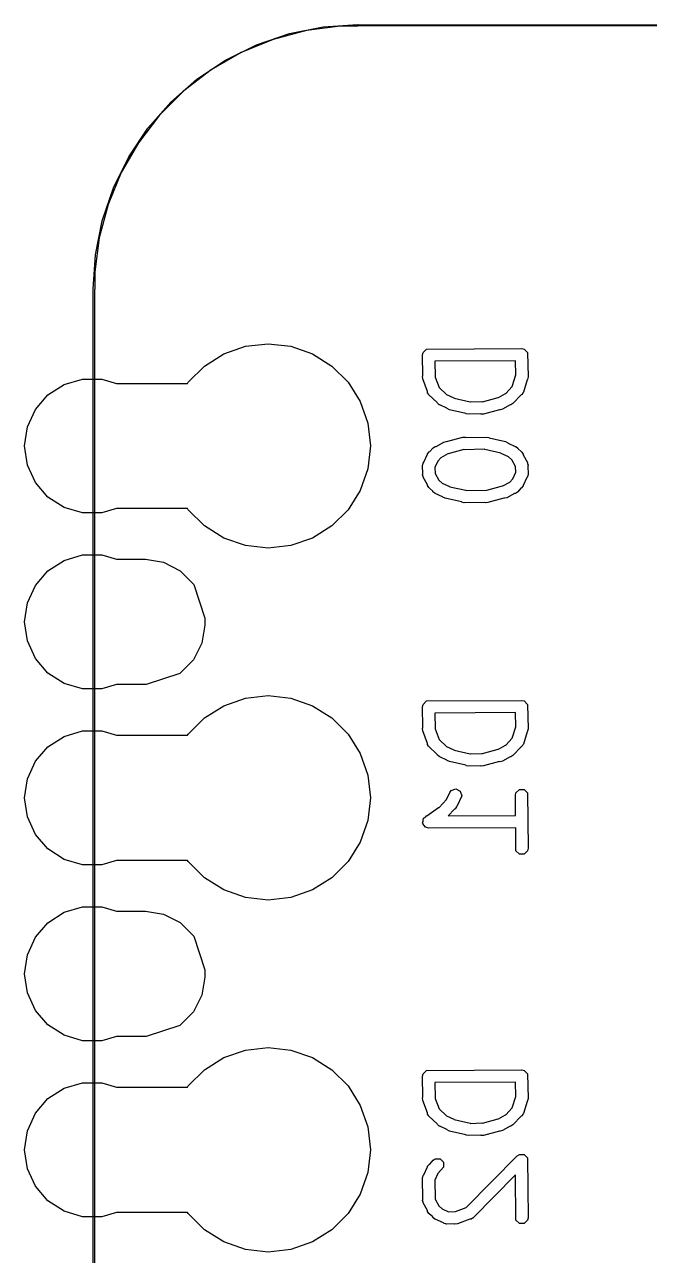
# Model space of a CAD drawing. Extents: x 139.1 to 157.9, y -115.6 to -94.4.
# Drawn here: x 139.11 to 143.62, y -103.31 to -94.43 of the extents above; entities that cross this region are included whole.
import ezdxf

# ---------------------------------------------------------------- set-up
doc = ezdxf.new("R2010")
doc.units = 0
doc.layers.add('BLACK', color=7, linetype='CONTINUOUS')

msp = doc.modelspace()

# ---------------------------------------------------------------- linework, layer by layer
at = {"layer": 'BLACK', "linetype": 'CONTINUOUS'}
for p, q in [((141.266795, -94.44744), (141.5161, -94.4311)), ((141.5161, -94.4311), (141.517272, -94.43148)), ((141.517272, -94.43148), (155.4861, -94.4311)), ((140.785175, -94.57649), (141.021756, -94.496182)), ((141.144633, -94.473609), (140.904055, -94.538072)), ((141.021756, -94.496182), (141.266795, -94.44744)), ((141.391567, -94.4411), (141.144633, -94.473609)), ((141.5161, -94.4411), (141.391567, -94.4411)), ((155.484927, -94.440719), (141.5161, -94.4411)), ((140.5611, -94.686991), (140.785175, -94.57649)), ((140.904055, -94.538072), (140.673948, -94.633385)), ((140.353366, -94.825795), (140.5611, -94.686991)), ((140.673948, -94.633385), (140.458251, -94.757918)), ((140.458251, -94.757918), (140.260655, -94.909539)), ((140.165526, -94.990526), (140.353366, -94.825795)), ((140.260655, -94.909539), (140.084539, -95.085655)), ((140.000795, -95.178366), (140.165526, -94.990526)), ((140.084539, -95.085655), (139.932918, -95.283251)), ((139.861991, -95.3861), (140.000795, -95.178366)), ((139.932918, -95.283251), (139.808385, -95.498948)), ((139.75149, -95.610175), (139.861991, -95.3861)), ((139.808385, -95.498948), (139.713072, -95.729055)), ((139.671182, -95.846756), (139.75149, -95.610175)), ((139.713072, -95.729055), (139.648609, -95.969633)), ((139.62244, -96.091795), (139.671182, -95.846756)), ((139.648609, -95.969633), (139.6161, -96.216567)), ((139.6061, -96.3411), (139.62244, -96.091795)), ((139.6161, -96.216567), (139.6161, -96.3411)), ((139.60648, -113.664927), (139.6061, -96.3411)), ((139.6161, -96.3411), (139.615719, -96.342272)), ((139.615719, -96.342272), (139.6161, -113.6661)), ((140.704157, -96.752906), (140.8684, -96.7344)), ((140.8684, -96.7344), (141.032643, -96.752906)), ((140.408202, -96.89543), (140.54815, -96.807495)), ((140.54815, -96.807495), (140.704157, -96.752906)), ((141.032643, -96.752906), (141.18865, -96.807495)), ((141.18865, -96.807495), (141.328598, -96.89543)), ((141.983001, -96.814914), (141.986481, -96.797418)), ((141.985961, -96.965638), (141.983001, -96.814914)), ((141.986481, -96.797418), (142.011225, -96.772674)), ((142.011225, -96.772674), (142.699281, -96.769194)), ((142.699281, -96.769194), (142.716777, -96.772674)), ((142.716777, -96.772674), (142.741521, -96.797418)), ((142.741521, -96.797418), (142.745001, -96.974571)), ((140.29133, -97.012302), (140.408202, -96.89543)), ((141.328598, -96.89543), (141.44547, -97.012302)), ((142.654396, -96.857469), (142.072198, -96.860414)), ((142.072198, -96.860414), (142.074441, -96.974571)), ((142.656396, -96.959254), (142.654396, -96.857469)), ((139.395636, -97.028509), (139.528936, -96.989368)), ((139.528936, -96.989368), (139.667864, -96.989368)), ((139.667864, -96.989368), (139.774569, -97.0207)), ((141.983116, -96.97133), (141.985961, -96.965638)), ((141.985347, -96.989029), (141.983116, -96.97133)), ((142.018412, -97.079299), (141.985347, -96.989029)), ((142.074441, -96.974571), (142.074367, -96.974938)), ((142.074367, -96.974938), (142.10206, -97.05054)), ((142.631236, -97.042072), (142.655907, -96.960113)), ((142.655907, -96.960113), (142.656396, -96.959254)), ((142.737405, -96.996182), (142.710724, -97.084823)), ((142.741521, -96.992067), (142.737405, -96.996182)), ((142.745001, -96.974571), (142.741521, -96.992067)), ((139.278762, -97.103619), (139.395636, -97.028509)), ((139.774569, -97.0207), (140.286053, -97.0207)), ((140.286053, -97.0207), (140.29133, -97.012302)), ((141.44547, -97.012302), (141.533405, -97.15225)), ((142.018412, -97.087862), (142.018412, -97.079299)), ((142.025353, -97.098249), (142.018412, -97.087862)), ((142.026112, -97.100321), (142.025353, -97.098249)), ((142.027051, -97.10079), (142.026112, -97.100321)), ((142.028323, -97.102694), (142.027051, -97.10079)), ((142.10206, -97.05054), (142.156579, -97.101651)), ((142.531535, -97.121658), (142.583041, -97.093335)), ((142.583041, -97.093335), (142.583228, -97.093283)), ((142.583228, -97.093283), (142.631236, -97.042072)), ((142.70189, -97.100321), (142.694398, -97.104066)), ((142.708063, -97.08949), (142.70189, -97.100321)), ((142.70959, -97.087862), (142.708063, -97.08949)), ((142.710724, -97.084823), (142.70959, -97.086812)), ((142.70959, -97.086812), (142.70959, -97.087862)), ((139.187784, -97.208613), (139.278762, -97.103619)), ((141.533405, -97.15225), (141.587994, -97.308257)), ((142.088185, -97.158813), (142.028323, -97.102694)), ((142.089976, -97.164184), (142.088185, -97.158813)), ((142.104069, -97.175121), (142.089976, -97.164184)), ((142.106989, -97.17644), (142.104069, -97.175121)), ((142.107018, -97.176468), (142.106989, -97.17644)), ((142.107049, -97.176468), (142.107018, -97.176468)), ((142.15954, -97.200194), (142.107049, -97.176468)), ((142.156579, -97.101651), (142.208825, -97.125266)), ((142.208825, -97.125266), (142.212084, -97.127795)), ((142.212084, -97.127795), (142.327193, -97.153736)), ((142.327193, -97.153736), (142.329651, -97.154897)), ((142.329651, -97.154897), (142.411898, -97.152371)), ((142.411898, -97.152371), (142.415066, -97.153001)), ((142.415066, -97.153001), (142.528535, -97.121804)), ((142.528535, -97.121804), (142.531535, -97.121658)), ((142.615687, -97.176468), (142.56007, -97.207052)), ((142.620984, -97.176468), (142.615687, -97.176468)), ((142.635816, -97.166557), (142.620984, -97.176468)), ((142.694398, -97.104066), (142.635816, -97.166557)), ((139.130071, -97.334986), (139.187784, -97.208613)), ((142.16116, -97.202894), (142.15954, -97.200194)), ((142.177289, -97.210514), (142.16116, -97.202894)), ((142.29541, -97.237133), (142.177289, -97.210514)), ((142.298608, -97.240331), (142.29541, -97.237133)), ((142.316104, -97.243811), (142.298608, -97.240331)), ((142.40162, -97.241184), (142.316104, -97.243811)), ((142.405169, -97.243313), (142.40162, -97.241184)), ((142.422987, -97.242446), (142.405169, -97.243313)), ((142.53912, -97.210515), (142.422987, -97.242446)), ((142.542865, -97.211764), (142.53912, -97.210515)), ((142.56007, -97.207052), (142.542865, -97.211764)), ((139.1103, -97.4725), (139.130071, -97.334986)), ((141.587994, -97.308257), (141.6065, -97.4725)), ((142.080384, -97.475165), (142.136001, -97.444581)), ((142.136001, -97.444581), (142.153206, -97.439869)), ((142.153206, -97.439869), (142.15695, -97.441117)), ((142.15695, -97.441117), (142.273083, -97.409187)), ((142.273083, -97.409187), (142.290901, -97.40832)), ((142.290901, -97.40832), (142.294945, -97.410746)), ((142.294945, -97.410746), (142.44383, -97.407822)), ((142.44383, -97.407822), (142.461326, -97.411302)), ((142.461326, -97.411302), (142.464523, -97.414499)), ((142.464523, -97.414499), (142.582644, -97.441119)), ((142.582644, -97.441119), (142.598773, -97.448739)), ((142.598773, -97.448739), (142.600392, -97.451438)), ((142.600392, -97.451438), (142.652885, -97.475165)), ((139.130071, -97.610014), (139.1103, -97.4725)), ((141.6065, -97.4725), (141.587994, -97.636743)), ((141.992098, -97.590085), (142.018412, -97.53187)), ((142.018412, -97.53184), (142.018439, -97.531809)), ((142.018412, -97.53187), (142.018412, -97.53184)), ((142.018439, -97.531809), (142.019759, -97.52889)), ((142.019759, -97.52889), (142.030696, -97.514798)), ((142.030696, -97.514798), (142.03492, -97.513389)), ((142.03492, -97.513389), (142.057993, -97.487603)), ((142.057993, -97.487603), (142.058045, -97.487449)), ((142.058045, -97.487449), (142.058215, -97.487355)), ((142.058215, -97.487355), (142.060255, -97.485076)), ((142.060255, -97.485076), (142.075088, -97.475165)), ((142.075088, -97.475165), (142.080384, -97.475165)), ((142.164535, -97.529974), (142.114722, -97.557367)), ((142.167536, -97.529829), (142.164535, -97.529974)), ((142.281003, -97.498631), (142.167536, -97.529829)), ((142.284172, -97.499262), (142.281003, -97.498631)), ((142.429583, -97.496405), (142.284172, -97.499262)), ((142.432741, -97.497897), (142.429583, -97.496405)), ((142.547849, -97.523837), (142.432741, -97.497897)), ((142.551109, -97.526367), (142.547849, -97.523837)), ((142.603378, -97.549992), (142.551109, -97.526367)), ((142.652885, -97.475165), (142.652915, -97.475165)), ((142.652915, -97.475165), (142.652945, -97.475192)), ((142.652945, -97.475192), (142.655865, -97.476512)), ((142.655865, -97.476512), (142.669957, -97.487449)), ((142.669957, -97.487449), (142.671365, -97.491673)), ((142.671365, -97.491673), (142.697151, -97.514746)), ((142.697151, -97.514746), (142.697306, -97.514798)), ((142.697306, -97.514798), (142.697399, -97.514968)), ((142.697399, -97.514968), (142.699679, -97.517008)), ((142.699679, -97.517008), (142.70959, -97.531841)), ((142.70959, -97.531841), (142.70959, -97.537136)), ((142.70959, -97.537136), (142.740174, -97.592752)), ((139.187784, -97.736387), (139.130071, -97.610014)), ((141.983001, -97.613199), (141.983447, -97.610953)), ((141.985557, -97.672977), (141.983001, -97.613199)), ((141.983116, -97.609958), (141.984061, -97.607865)), ((141.983447, -97.610953), (141.983116, -97.609958)), ((141.984061, -97.607865), (141.986481, -97.595703)), ((141.986481, -97.595703), (141.992098, -97.590085)), ((142.093239, -97.581376), (142.072327, -97.627643)), ((142.072327, -97.627643), (142.074168, -97.670694)), ((142.114722, -97.557367), (142.093239, -97.581376)), ((142.627386, -97.571474), (142.603378, -97.549992)), ((142.653833, -97.619567), (142.627386, -97.571474)), ((142.655674, -97.662617), (142.653833, -97.619567)), ((142.740174, -97.592752), (142.740778, -97.59496)), ((142.740778, -97.59496), (142.741521, -97.595703)), ((142.741521, -97.595703), (142.74162, -97.598034)), ((142.74162, -97.598034), (142.744886, -97.609958)), ((142.744886, -97.609958), (142.742444, -97.617283)), ((142.742444, -97.617283), (142.745001, -97.677062)), ((141.587994, -97.636743), (141.533405, -97.79275)), ((141.983116, -97.680303), (141.985557, -97.672977)), ((141.986381, -97.692225), (141.983116, -97.680303)), ((141.986481, -97.694558), (141.986381, -97.692225)), ((141.987223, -97.6953), (141.986481, -97.694558)), ((141.987828, -97.697508), (141.987223, -97.6953)), ((142.018412, -97.753125), (141.987828, -97.697508)), ((142.074168, -97.670694), (142.100614, -97.718786)), ((142.100614, -97.718786), (142.124623, -97.740268)), ((142.613279, -97.732894), (142.634761, -97.708885)), ((142.634761, -97.708885), (142.655674, -97.662617)), ((142.735903, -97.700175), (142.70959, -97.75839)), ((142.741521, -97.694558), (142.735903, -97.700175)), ((142.74394, -97.682395), (142.741521, -97.694558)), ((142.744886, -97.680303), (142.74394, -97.682395)), ((142.745001, -97.677062), (142.744554, -97.679307)), ((142.744554, -97.679307), (142.744886, -97.680303)), ((139.278762, -97.841381), (139.187784, -97.736387)), ((141.533405, -97.79275), (141.44547, -97.932698)), ((142.018412, -97.758422), (142.018412, -97.753125)), ((142.028323, -97.773254), (142.018412, -97.758422)), ((142.030602, -97.775293), (142.028323, -97.773254)), ((142.030696, -97.775464), (142.030602, -97.775293)), ((142.03085, -97.775515), (142.030696, -97.775464)), ((142.056636, -97.798587), (142.03085, -97.775515)), ((142.058045, -97.802813), (142.056636, -97.798587)), ((142.072138, -97.81375), (142.058045, -97.802813)), ((142.124623, -97.740268), (142.176894, -97.763895)), ((142.176894, -97.763895), (142.180153, -97.766424)), ((142.180153, -97.766424), (142.295261, -97.792364)), ((142.295261, -97.792364), (142.298417, -97.793855)), ((142.298417, -97.793855), (142.44383, -97.790999)), ((142.44383, -97.790999), (142.446999, -97.791629)), ((142.446999, -97.791629), (142.560466, -97.760433)), ((142.560466, -97.760433), (142.563466, -97.760287)), ((142.563466, -97.760287), (142.613279, -97.732894)), ((142.667747, -97.805186), (142.652915, -97.815097)), ((142.669786, -97.802906), (142.667747, -97.805186)), ((142.669957, -97.802813), (142.669786, -97.802906)), ((142.670008, -97.802658), (142.669957, -97.802813)), ((142.69308, -97.776872), (142.670008, -97.802658)), ((142.697306, -97.775464), (142.69308, -97.776872)), ((142.708243, -97.761371), (142.697306, -97.775464)), ((142.709562, -97.758451), (142.708243, -97.761371)), ((142.70959, -97.758421), (142.709562, -97.758451)), ((142.70959, -97.75839), (142.70959, -97.758421)), ((139.395636, -97.916491), (139.278762, -97.841381)), ((142.075057, -97.815069), (142.072138, -97.81375)), ((142.075088, -97.815097), (142.075057, -97.815069)), ((142.075118, -97.815097), (142.075088, -97.815097)), ((142.127609, -97.838823), (142.075118, -97.815097)), ((142.129229, -97.841523), (142.127609, -97.838823)), ((142.145358, -97.849143), (142.129229, -97.841523)), ((142.263478, -97.875761), (142.145358, -97.849143)), ((142.266676, -97.878959), (142.263478, -97.875761)), ((142.284172, -97.882439), (142.266676, -97.878959)), ((142.433056, -97.879514), (142.284172, -97.882439)), ((142.437101, -97.881941), (142.433056, -97.879514)), ((142.454919, -97.881074), (142.437101, -97.881941)), ((142.571051, -97.849144), (142.454919, -97.881074)), ((142.574796, -97.850393), (142.571051, -97.849144)), ((142.592001, -97.845681), (142.574796, -97.850393)), ((142.647618, -97.815097), (142.592001, -97.845681)), ((142.652915, -97.815097), (142.647618, -97.815097)), ((139.528936, -97.955632), (139.395636, -97.916491)), ((139.667864, -97.955632), (139.528936, -97.955632)), ((139.774569, -97.9243), (139.667864, -97.955632)), ((140.286053, -97.9243), (139.774569, -97.9243)), ((140.29133, -97.932698), (140.286053, -97.9243)), ((140.408202, -98.04957), (140.29133, -97.932698)), ((141.44547, -97.932698), (141.328598, -98.04957)), ((140.54815, -98.137505), (140.408202, -98.04957)), ((141.328598, -98.04957), (141.18865, -98.137505)), ((140.704157, -98.192094), (140.54815, -98.137505)), ((141.18865, -98.137505), (141.032643, -98.192094)), ((140.8684, -98.2106), (140.704157, -98.192094)), ((141.032643, -98.192094), (140.8684, -98.2106)), ((139.278762, -98.373619), (139.395636, -98.298509)), ((139.395636, -98.298509), (139.528936, -98.259368)), ((139.528936, -98.259368), (139.667864, -98.259368)), ((139.667864, -98.259368), (139.774569, -98.2907)), ((139.774569, -98.2907), (139.983398, -98.2907)), ((139.983398, -98.2907), (140.113029, -98.311231)), ((140.113029, -98.311231), (140.233578, -98.372655)), ((139.187784, -98.478613), (139.278762, -98.373619)), ((140.233578, -98.372655), (140.33218, -98.471257)), ((139.130071, -98.604986), (139.187784, -98.478613)), ((140.33218, -98.471257), (140.4112, -98.714454)), ((139.1103, -98.7425), (139.130071, -98.604986)), ((139.130071, -98.880014), (139.1103, -98.7425)), ((140.4112, -98.766498), (140.390669, -98.896129)), ((140.4112, -98.714454), (140.4112, -98.766498)), ((139.187784, -99.006387), (139.130071, -98.880014)), ((140.390669, -98.896129), (140.329245, -99.016678)), ((139.278762, -99.111381), (139.187784, -99.006387)), ((140.329245, -99.016678), (140.230643, -99.11528)), ((139.395636, -99.186491), (139.278762, -99.111381)), ((140.230643, -99.11528), (139.987446, -99.1943)), ((139.528936, -99.225632), (139.395636, -99.186491)), ((139.667864, -99.225632), (139.528936, -99.225632)), ((139.774569, -99.1943), (139.667864, -99.225632)), ((139.987446, -99.1943), (139.774569, -99.1943)), ((140.54815, -99.347495), (140.704157, -99.292906)), ((140.704157, -99.292906), (140.8684, -99.2744)), ((140.8684, -99.2744), (141.032643, -99.292906)), ((141.032643, -99.292906), (141.18865, -99.347495)), ((141.986481, -99.337418), (142.011225, -99.312674)), ((142.011225, -99.312674), (142.699281, -99.309194)), ((142.699281, -99.309194), (142.716777, -99.312674)), ((142.716777, -99.312674), (142.741521, -99.337418)), ((140.408202, -99.43543), (140.54815, -99.347495)), ((141.18865, -99.347495), (141.328598, -99.43543)), ((141.983001, -99.354914), (141.986481, -99.337418)), ((141.985961, -99.505638), (141.983001, -99.354914)), ((142.654396, -99.397469), (142.072198, -99.400414)), ((142.072198, -99.400414), (142.074441, -99.514571)), ((142.656396, -99.499254), (142.654396, -99.397469)), ((142.741521, -99.337418), (142.745001, -99.514571)), ((140.29133, -99.552302), (140.408202, -99.43543)), ((141.328598, -99.43543), (141.44547, -99.552302)), ((142.655907, -99.500113), (142.656396, -99.499254)), ((139.278762, -99.643619), (139.395636, -99.568509)), ((139.395636, -99.568509), (139.528936, -99.529368)), ((139.528936, -99.529368), (139.667864, -99.529368)), ((139.667864, -99.529368), (139.774569, -99.5607)), ((139.774569, -99.5607), (140.286053, -99.5607)), ((140.286053, -99.5607), (140.29133, -99.552302)), ((141.44547, -99.552302), (141.533405, -99.69225)), ((141.983116, -99.51133), (141.985961, -99.505638)), ((141.985347, -99.529029), (141.983116, -99.51133)), ((142.018412, -99.619299), (141.985347, -99.529029)), ((142.074441, -99.514571), (142.074367, -99.514938)), ((142.074367, -99.514938), (142.10206, -99.59054)), ((142.583228, -99.633283), (142.631236, -99.582072)), ((142.631236, -99.582072), (142.655907, -99.500113)), ((142.737405, -99.536182), (142.710724, -99.624823)), ((142.741521, -99.532067), (142.737405, -99.536182)), ((142.745001, -99.514571), (142.741521, -99.532067)), ((139.187784, -99.748613), (139.278762, -99.643619)), ((142.018412, -99.627862), (142.018412, -99.619299)), ((142.025353, -99.638249), (142.018412, -99.627862)), ((142.026112, -99.640321), (142.025353, -99.638249)), ((142.027051, -99.64079), (142.026112, -99.640321)), ((142.028323, -99.642694), (142.027051, -99.64079)), ((142.088185, -99.698813), (142.028323, -99.642694)), ((142.10206, -99.59054), (142.156579, -99.641651)), ((142.156579, -99.641651), (142.208825, -99.665266)), ((142.208825, -99.665266), (142.212084, -99.667795)), ((142.212084, -99.667795), (142.327193, -99.693736)), ((142.415066, -99.693001), (142.528535, -99.661804)), ((142.528535, -99.661804), (142.531535, -99.661658)), ((142.531535, -99.661658), (142.583041, -99.633335)), ((142.583041, -99.633335), (142.583228, -99.633283)), ((142.694398, -99.644066), (142.635816, -99.706557)), ((142.70189, -99.640321), (142.694398, -99.644066)), ((142.708063, -99.62949), (142.70189, -99.640321)), ((142.70959, -99.627862), (142.708063, -99.62949)), ((142.710724, -99.624823), (142.70959, -99.626812)), ((142.70959, -99.626812), (142.70959, -99.627862)), ((139.130071, -99.874986), (139.187784, -99.748613)), ((141.533405, -99.69225), (141.587994, -99.848257)), ((142.089976, -99.704184), (142.088185, -99.698813)), ((142.104069, -99.715121), (142.089976, -99.704184)), ((142.106989, -99.71644), (142.104069, -99.715121)), ((142.107018, -99.716468), (142.106989, -99.71644)), ((142.107049, -99.716468), (142.107018, -99.716468)), ((142.15954, -99.740194), (142.107049, -99.716468)), ((142.16116, -99.742894), (142.15954, -99.740194)), ((142.177289, -99.750514), (142.16116, -99.742894)), ((142.29541, -99.777133), (142.177289, -99.750514)), ((142.327193, -99.693736), (142.329651, -99.694897)), ((142.329651, -99.694897), (142.411898, -99.692371)), ((142.411898, -99.692371), (142.415066, -99.693001)), ((142.53912, -99.750515), (142.422987, -99.782446)), ((142.542865, -99.751764), (142.53912, -99.750515)), ((142.56007, -99.747052), (142.542865, -99.751764)), ((142.615687, -99.716468), (142.56007, -99.747052)), ((142.620984, -99.716468), (142.615687, -99.716468)), ((142.635816, -99.706557), (142.620984, -99.716468)), ((141.587994, -99.848257), (141.6065, -100.0125)), ((142.298608, -99.780331), (142.29541, -99.777133)), ((142.316104, -99.783811), (142.298608, -99.780331)), ((142.40162, -99.781184), (142.316104, -99.783811)), ((142.405169, -99.783313), (142.40162, -99.781184)), ((142.422987, -99.782446), (142.405169, -99.783313)), ((139.1103, -100.0125), (139.130071, -99.874986)), ((139.130071, -100.150014), (139.1103, -100.0125)), ((141.6065, -100.0125), (141.587994, -100.176743)), ((142.103038, -100.081622), (142.155801, -100.02534)), ((142.155801, -100.02534), (142.179417, -99.973095)), ((142.179417, -99.973095), (142.190354, -99.959003)), ((142.190354, -99.959003), (142.223552, -99.947937)), ((142.223552, -99.947937), (142.254849, -99.963586)), ((142.265915, -99.996784), (142.230618, -100.074872)), ((142.254849, -99.963586), (142.265915, -99.996784)), ((142.653561, -99.993542), (142.657041, -99.976046)), ((142.654829, -100.139635), (142.653561, -99.993542)), ((142.657041, -99.976046), (142.681785, -99.951302)), ((142.681785, -99.951302), (142.716777, -99.951302)), ((142.716777, -99.951302), (142.741521, -99.976046)), ((142.741521, -99.976046), (142.745001, -100.376719)), ((142.014577, -100.142874), (142.099154, -100.083227)), ((142.099154, -100.083227), (142.103038, -100.081622)), ((142.212963, -100.093734), (142.167622, -100.142099)), ((142.218334, -100.091944), (142.212963, -100.093734)), ((142.229271, -100.077852), (142.218334, -100.091944)), ((142.230591, -100.074929), (142.229271, -100.077852)), ((142.230618, -100.074902), (142.230591, -100.074929)), ((142.230618, -100.074872), (142.230618, -100.074902)), ((139.187784, -100.276387), (139.130071, -100.150014)), ((141.587994, -100.176743), (141.533405, -100.33275)), ((141.98387, -100.194004), (141.986481, -100.180949)), ((141.986481, -100.19792), (141.98387, -100.194004)), ((141.986481, -100.167635), (141.989809, -100.164306)), ((141.986481, -100.180949), (141.986481, -100.167635)), ((141.986481, -100.202627), (141.986481, -100.19792)), ((141.995894, -100.21204), (141.986481, -100.202627)), ((141.989809, -100.164306), (141.990733, -100.15969)), ((141.990733, -100.15969), (142.003261, -100.150854)), ((142.003261, -100.150854), (142.011225, -100.142891)), ((142.011225, -100.142891), (142.014577, -100.142874)), ((142.167622, -100.142099), (142.654829, -100.139635)), ((139.278762, -100.381381), (139.187784, -100.276387)), ((142.00328, -100.223119), (141.995894, -100.21204)), ((142.007896, -100.224042), (142.00328, -100.223119)), ((142.011225, -100.227371), (142.007896, -100.224042)), ((142.028721, -100.230851), (142.011225, -100.227371)), ((142.655594, -100.22768), (142.028721, -100.230851)), ((142.657041, -100.394215), (142.655594, -100.22768)), ((139.395636, -100.456491), (139.278762, -100.381381)), ((141.533405, -100.33275), (141.44547, -100.472698)), ((142.745001, -100.376719), (142.741521, -100.394215)), ((139.528936, -100.495632), (139.395636, -100.456491)), ((139.774569, -100.4643), (139.667864, -100.495632)), ((140.286053, -100.4643), (139.774569, -100.4643)), ((140.29133, -100.472698), (140.286053, -100.4643)), ((140.408202, -100.58957), (140.29133, -100.472698)), ((141.44547, -100.472698), (141.328598, -100.58957)), ((142.681785, -100.418959), (142.657041, -100.394215)), ((142.716777, -100.418959), (142.681785, -100.418959)), ((142.741521, -100.394215), (142.716777, -100.418959)), ((139.667864, -100.495632), (139.528936, -100.495632)), ((140.54815, -100.677505), (140.408202, -100.58957)), ((141.328598, -100.58957), (141.18865, -100.677505)), ((140.704157, -100.732094), (140.54815, -100.677505)), ((140.8684, -100.7506), (140.704157, -100.732094)), ((141.032643, -100.732094), (140.8684, -100.7506)), ((141.18865, -100.677505), (141.032643, -100.732094)), ((139.395636, -100.838509), (139.528936, -100.799368)), ((139.528936, -100.799368), (139.667864, -100.799368)), ((139.667864, -100.799368), (139.774569, -100.8307)), ((139.774569, -100.8307), (139.983398, -100.8307)), ((139.983398, -100.8307), (140.113029, -100.851231)), ((139.187784, -101.018613), (139.278762, -100.913619)), ((139.278762, -100.913619), (139.395636, -100.838509)), ((140.113029, -100.851231), (140.233578, -100.912655)), ((140.233578, -100.912655), (140.33218, -101.011257)), ((139.130071, -101.144986), (139.187784, -101.018613)), ((140.33218, -101.011257), (140.4112, -101.254454)), ((139.1103, -101.2825), (139.130071, -101.144986)), ((140.4112, -101.254454), (140.4112, -101.306498)), ((139.130071, -101.420014), (139.1103, -101.2825)), ((140.4112, -101.306498), (140.390669, -101.436129)), ((139.187784, -101.546387), (139.130071, -101.420014)), ((140.390669, -101.436129), (140.329245, -101.556678)), ((139.278762, -101.651381), (139.187784, -101.546387)), ((140.329245, -101.556678), (140.230643, -101.65528)), ((139.395636, -101.726491), (139.278762, -101.651381)), ((140.230643, -101.65528), (139.987446, -101.7343)), ((139.528936, -101.765632), (139.395636, -101.726491)), ((139.667864, -101.765632), (139.528936, -101.765632)), ((139.774569, -101.7343), (139.667864, -101.765632)), ((139.987446, -101.7343), (139.774569, -101.7343)), ((140.408202, -101.97543), (140.54815, -101.887495)), ((140.54815, -101.887495), (140.704157, -101.832906)), ((140.704157, -101.832906), (140.8684, -101.8144)), ((140.8684, -101.8144), (141.032643, -101.832906)), ((141.032643, -101.832906), (141.18865, -101.887495)), ((141.18865, -101.887495), (141.328598, -101.97543)), ((140.29133, -102.092302), (140.408202, -101.97543)), ((141.328598, -101.97543), (141.44547, -102.092302)), ((141.986481, -102.004418), (142.011225, -101.979674)), ((142.011225, -101.979674), (142.699281, -101.976194)), ((142.699281, -101.976194), (142.716777, -101.979674)), ((142.716777, -101.979674), (142.741521, -102.004418)), ((139.395636, -102.108509), (139.528936, -102.069368)), ((139.528936, -102.069368), (139.667864, -102.069368)), ((139.667864, -102.069368), (139.774569, -102.1007)), ((141.983001, -102.021914), (141.986481, -102.004418)), ((141.985961, -102.172638), (141.983001, -102.021914)), ((142.654396, -102.064469), (142.072198, -102.067414)), ((142.072198, -102.067414), (142.074441, -102.181571)), ((142.656396, -102.166254), (142.654396, -102.064469)), ((142.741521, -102.004418), (142.745001, -102.181571)), ((139.278762, -102.183619), (139.395636, -102.108509)), ((139.774569, -102.1007), (140.286053, -102.1007)), ((140.286053, -102.1007), (140.29133, -102.092302)), ((141.44547, -102.092302), (141.533405, -102.23225)), ((139.187784, -102.288613), (139.278762, -102.183619)), ((141.533405, -102.23225), (141.587994, -102.388257)), ((141.983116, -102.17833), (141.985961, -102.172638)), ((141.985347, -102.196029), (141.983116, -102.17833)), ((142.018412, -102.286299), (141.985347, -102.196029)), ((142.074441, -102.181571), (142.074367, -102.181938)), ((142.074367, -102.181938), (142.10206, -102.25754)), ((142.583228, -102.300283), (142.631236, -102.249072)), ((142.631236, -102.249072), (142.655907, -102.167113)), ((142.655907, -102.167113), (142.656396, -102.166254)), ((142.737405, -102.203182), (142.710724, -102.291823)), ((142.741521, -102.199067), (142.737405, -102.203182)), ((142.745001, -102.181571), (142.741521, -102.199067)), ((139.130071, -102.414986), (139.187784, -102.288613)), ((142.018412, -102.294862), (142.018412, -102.286299)), ((142.025353, -102.305249), (142.018412, -102.294862)), ((142.026112, -102.307321), (142.025353, -102.305249)), ((142.027051, -102.30779), (142.026112, -102.307321)), ((142.028323, -102.309694), (142.027051, -102.30779)), ((142.088185, -102.365813), (142.028323, -102.309694)), ((142.10206, -102.25754), (142.156579, -102.308651)), ((142.156579, -102.308651), (142.208825, -102.332266)), ((142.208825, -102.332266), (142.212084, -102.334795)), ((142.212084, -102.334795), (142.327193, -102.360736)), ((142.415066, -102.360001), (142.528535, -102.328804)), ((142.528535, -102.328804), (142.531535, -102.328658)), ((142.531535, -102.328658), (142.583041, -102.300335)), ((142.583041, -102.300335), (142.583228, -102.300283)), ((142.694398, -102.311066), (142.635816, -102.373557)), ((142.70189, -102.307321), (142.694398, -102.311066)), ((142.708063, -102.29649), (142.70189, -102.307321)), ((142.70959, -102.294862), (142.708063, -102.29649)), ((142.710724, -102.291823), (142.70959, -102.293812)), ((142.70959, -102.293812), (142.70959, -102.294862)), ((139.1103, -102.5525), (139.130071, -102.414986)), ((141.587994, -102.388257), (141.6065, -102.5525)), ((142.089976, -102.371184), (142.088185, -102.365813)), ((142.104069, -102.382121), (142.089976, -102.371184)), ((142.106989, -102.38344), (142.104069, -102.382121)), ((142.107018, -102.383468), (142.106989, -102.38344)), ((142.107049, -102.383468), (142.107018, -102.383468)), ((142.15954, -102.407194), (142.107049, -102.383468)), ((142.16116, -102.409894), (142.15954, -102.407194)), ((142.177289, -102.417514), (142.16116, -102.409894)), ((142.29541, -102.444133), (142.177289, -102.417514)), ((142.327193, -102.360736), (142.329651, -102.361897)), ((142.329651, -102.361897), (142.411898, -102.359371)), ((142.411898, -102.359371), (142.415066, -102.360001)), ((142.53912, -102.417515), (142.422987, -102.449446)), ((142.542865, -102.418764), (142.53912, -102.417515)), ((142.56007, -102.414052), (142.542865, -102.418764)), ((142.615687, -102.383468), (142.56007, -102.414052)), ((142.620984, -102.383468), (142.615687, -102.383468)), ((142.635816, -102.373557), (142.620984, -102.383468)), ((142.298608, -102.447331), (142.29541, -102.444133)), ((142.316104, -102.450811), (142.298608, -102.447331)), ((142.40162, -102.448184), (142.316104, -102.450811)), ((142.405169, -102.450313), (142.40162, -102.448184)), ((142.422987, -102.449446), (142.405169, -102.450313)), ((139.130071, -102.690014), (139.1103, -102.5525)), ((141.6065, -102.5525), (141.587994, -102.716743)), ((142.298159, -102.969691), (142.666952, -102.596282)), ((142.666952, -102.596282), (142.681784, -102.586371)), ((142.681784, -102.586371), (142.716778, -102.586371)), ((142.716778, -102.586371), (142.741521, -102.611114)), ((139.187784, -102.816387), (139.130071, -102.690014)), ((141.992098, -102.733223), (142.018412, -102.675007)), ((142.018412, -102.674977), (142.018439, -102.674946)), ((142.018412, -102.675007), (142.018412, -102.674977)), ((142.018439, -102.674946), (142.019759, -102.672027)), ((142.019759, -102.672027), (142.030696, -102.657935)), ((142.030696, -102.657935), (142.03492, -102.656526)), ((142.03492, -102.656526), (142.060255, -102.628213)), ((142.060255, -102.628213), (142.075088, -102.618302)), ((142.075088, -102.618302), (142.110081, -102.618302)), ((142.134824, -102.678038), (142.093239, -102.724513)), ((142.110081, -102.618302), (142.134824, -102.643045)), ((142.134824, -102.643045), (142.134824, -102.678038)), ((142.741521, -102.611114), (142.741521, -102.611115)), ((142.741521, -102.611115), (142.745001, -103.043719)), ((141.587994, -102.716743), (141.533405, -102.87275)), ((141.983001, -102.756337), (141.983447, -102.754091)), ((141.986029, -102.910495), (141.983001, -102.756337)), ((141.983116, -102.753096), (141.984061, -102.751003)), ((141.983447, -102.754091), (141.983116, -102.753096)), ((141.984061, -102.751003), (141.986481, -102.738841)), ((141.986481, -102.738841), (141.992098, -102.733223)), ((142.093239, -102.724513), (142.071619, -102.772346)), ((142.071619, -102.772346), (142.074321, -102.909904)), ((142.654411, -102.734308), (142.348433, -103.044117)), ((142.657041, -103.061215), (142.654411, -102.734308)), ((139.278762, -102.921381), (139.187784, -102.816387)), ((141.533405, -102.87275), (141.44547, -103.012698)), ((139.395636, -102.996491), (139.278762, -102.921381)), ((141.983116, -102.919235), (141.986029, -102.910495)), ((141.986439, -102.931369), (141.983116, -102.919235)), ((141.986481, -102.93349), (141.986439, -102.931369)), ((141.987223, -102.934232), (141.986481, -102.93349)), ((141.987828, -102.93644), (141.987223, -102.934232)), ((142.018412, -102.992058), (141.987828, -102.93644)), ((142.074321, -102.909904), (142.100614, -102.957718)), ((142.100614, -102.957718), (142.124621, -102.979198)), ((139.528936, -103.035632), (139.395636, -102.996491)), ((139.667864, -103.035632), (139.528936, -103.035632)), ((139.774569, -103.0043), (139.667864, -103.035632)), ((140.286053, -103.0043), (139.774569, -103.0043)), ((140.29133, -103.012698), (140.286053, -103.0043)), ((140.408202, -103.12957), (140.29133, -103.012698)), ((141.44547, -103.012698), (141.328598, -103.12957)), ((142.018413, -102.997354), (142.018412, -102.992058)), ((142.028324, -103.012186), (142.018413, -102.997354)), ((142.030601, -103.014223), (142.028324, -103.012186)), ((142.030696, -103.014396), (142.030601, -103.014223)), ((142.030852, -103.014448), (142.030696, -103.014396)), ((142.056636, -103.037518), (142.030852, -103.014448)), ((142.058045, -103.041744), (142.056636, -103.037518)), ((142.072138, -103.052681), (142.058045, -103.041744)), ((142.075057, -103.054), (142.072138, -103.052681)), ((142.124621, -102.979198), (142.170891, -103.000112)), ((142.170891, -103.000112), (142.22031, -102.997999)), ((142.22031, -102.997999), (142.220677, -102.998072)), ((142.220677, -102.998072), (142.298159, -102.969691)), ((142.343988, -103.047086), (142.333601, -103.054028)), ((142.34606, -103.046328), (142.343988, -103.047086)), ((142.346529, -103.045388), (142.34606, -103.046328)), ((142.348433, -103.044117), (142.346529, -103.045388)), ((142.745001, -103.043719), (142.741521, -103.061215)), ((140.54815, -103.217505), (140.408202, -103.12957)), ((141.328598, -103.12957), (141.18865, -103.217505)), ((142.075088, -103.054028), (142.075057, -103.054)), ((142.075118, -103.054027), (142.075088, -103.054028)), ((142.133333, -103.080341), (142.075118, -103.054027)), ((142.138951, -103.085959), (142.133333, -103.080341)), ((142.151113, -103.088378), (142.138951, -103.085959)), ((142.153206, -103.089324), (142.151113, -103.088378)), ((142.154201, -103.088992), (142.153206, -103.089324)), ((142.156447, -103.089439), (142.154201, -103.088992)), ((142.212503, -103.087041), (142.156447, -103.089439)), ((142.217069, -103.089324), (142.212503, -103.087041)), ((142.234768, -103.087093), (142.217069, -103.089324)), ((142.325038, -103.054028), (142.234768, -103.087093)), ((142.333601, -103.054028), (142.325038, -103.054028)), ((142.681785, -103.085959), (142.657041, -103.061215)), ((142.716777, -103.085959), (142.681785, -103.085959)), ((142.741521, -103.061215), (142.716777, -103.085959)), ((140.704157, -103.272094), (140.54815, -103.217505)), ((141.18865, -103.217505), (141.032643, -103.272094)), ((140.8684, -103.2906), (140.704157, -103.272094)), ((141.032643, -103.272094), (140.8684, -103.2906))]:
    msp.add_line(p, q, dxfattribs=at)

doc.saveas('drawing.dxf')
